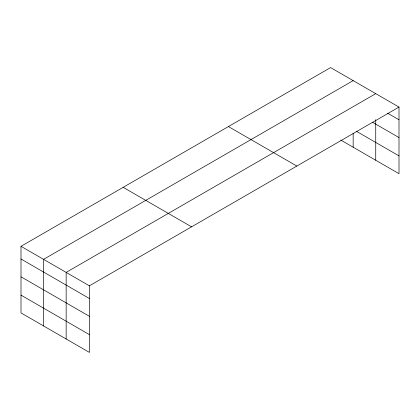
<?xml version="1.0" encoding="UTF-8"?>
<svg xmlns="http://www.w3.org/2000/svg" width="420" height="420" viewBox="0 0 420 420"><rect width="100%" height="100%" fill="white"/><g stroke="black" fill="none" stroke-linecap="round" stroke-linejoin="round"><path stroke-width="0.63" d="M21 246.32L89.413 285.82L89.413 352.417L21 312.916L21 246.32L330.587 67.583L399 107.084L399 173.68L340.746 140.044M353.162 80.619L43.575 259.355L43.575 325.952M375.737 93.655L66.155 272.391L66.155 338.987M89.413 285.82L399 107.084M387.655 113.227L399 119.773M372.351 122.178L399 137.566M356.548 131.381L399 155.888M228.422 126.567L296.835 166.063M123.165 187.336L191.578 226.837M21 259.014L89.413 298.515M21 276.806L89.413 316.302M21 295.129L89.413 334.63M375.737 119.689L375.737 160.251M353.162 133.24L353.162 147.215"/></g></svg>
